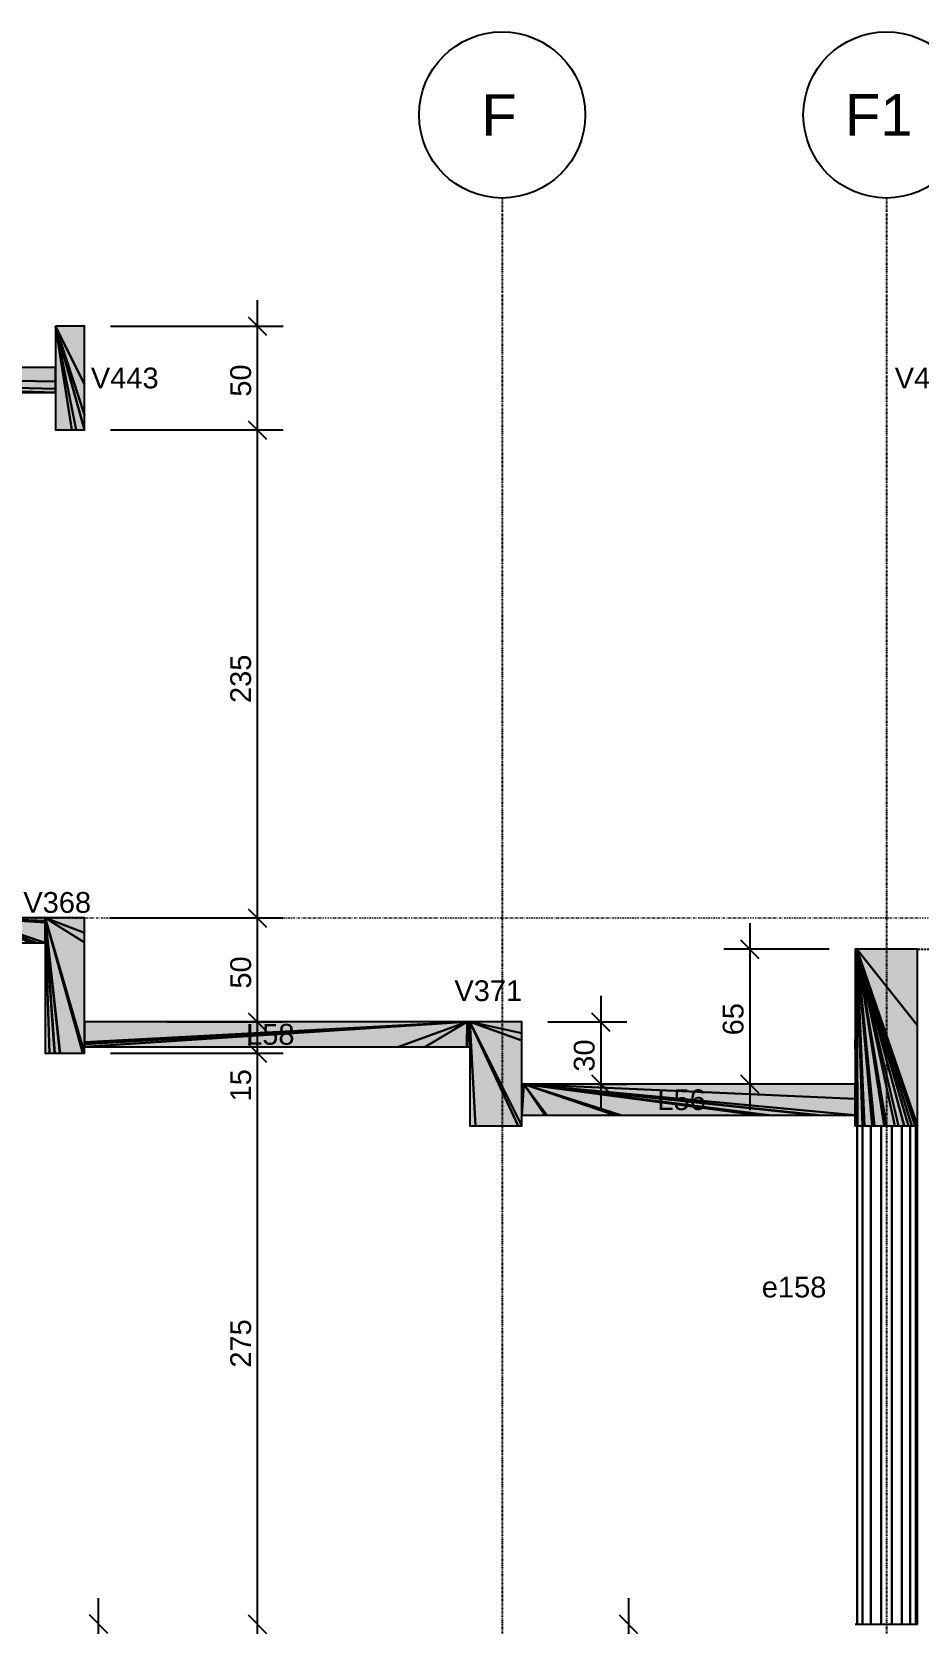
# Model space of a CAD drawing. Extents: x 37185 to 43130, y -8131 to -3926.
# Drawn here: x 41891 to 42175, y -5858 to -5347 of the extents above; entities that cross this region are included whole.
import ezdxf

# ---------------------------------------------------------------- set-up
doc = ezdxf.new("R2010")
doc.units = 0
doc.header["$MEASUREMENT"] = 0
for name, pattern in [('ESTILO_TQS_0001', [1, 0.7, -0.3]), ('ESTILO_TQS_0002', [0.4, 0.1, -0.3]), ('ESTILO_TQS_0004', [1.12, 0.5, -0.2, 0.01, -0.2, 0.01, -0.2])]:
    doc.linetypes.add(name, pattern=pattern)
for name, color, linetype in [('48', 4, 'CONTINUOUS'), ('50', 5, 'CONTINUOUS'), ('51', 5, 'CONTINUOUS'), ('52', 3, 'CONTINUOUS'), ('67', 7, 'CONTINUOUS'), ('68', 4, 'CONTINUOUS'), ('70', 160, 'CONTINUOUS'), ('74', 2, 'CONTINUOUS'), ('75', 9, 'CONTINUOUS'), ('96', 252, 'CONTINUOUS')]:
    doc.layers.add(name, color=color, linetype=linetype)
doc.styles.add('TQS_ARIAL', font='arial.ttf')

msp = doc.modelspace()

# ---------------------------------------------------------------- linework, layer by layer
at = {"layer": '48', "linetype": 'Continuous'}
for p, q in [((42155.47, -5641.33), (42155.47, -5641.32)), ((42155.47, -5641.32), (42155.47, -5641.33)), ((42155.47, -5685.93), (42155.47, -5644.09)), ((42155.47, -5644.09), (42155.47, -5685.93)), ((42155.47, -5857.7), (42155.47, -5697.7)), ((42155.47, -5697.7), (42155.47, -5857.7)), ((42157.2, -5857.7), (42157.2, -5697.7)), ((42157.2, -5697.7), (42157.2, -5857.7)), ((42159.86, -5857.7), (42159.86, -5697.7)), ((42159.86, -5697.7), (42159.86, -5857.7)), ((42163.13, -5857.7), (42163.13, -5697.7)), ((42163.13, -5697.7), (42163.13, -5857.7)), ((42166.6, -5857.7), (42166.6, -5697.7)), ((42166.6, -5697.7), (42166.6, -5857.7)), ((42169.86, -5857.7), (42169.86, -5697.7)), ((42169.86, -5697.7), (42169.86, -5857.7)), ((42172.52, -5857.7), (42172.52, -5697.7)), ((42172.52, -5697.7), (42172.52, -5857.7)), ((42174.26, -5857.7), (42174.26, -5697.7)), ((42174.26, -5697.7), (42174.26, -5857.7)), ((42174.86, -5857.7), (42174.86, -5697.7)), ((42154.86, -5857.7), (42155.47, -5857.7)), ((42155.47, -5857.7), (42157.2, -5857.7)), ((42157.2, -5857.7), (42159.86, -5857.7)), ((42159.86, -5857.7), (42163.13, -5857.7)), ((42163.13, -5857.7), (42166.6, -5857.7)), ((42166.6, -5857.7), (42169.86, -5857.7)), ((42169.86, -5857.7), (42172.52, -5857.7)), ((42172.52, -5857.7), (42174.26, -5857.7)), ((42174.26, -5857.7), (42174.86, -5857.7))]:
    msp.add_line(p, q, dxfattribs=at)
at = {"layer": '50', "linetype": 'Continuous'}
for centre in [(42041.53, -5373.25), (42164.86, -5373.25)]:
    msp.add_circle(centre, 26.67, dxfattribs=at)
at = {"layer": '52', "linetype": 'Continuous'}
for points in [[(41898.2, -5441.03), (41898.2, -5454.36)], [(41907.53, -5441.03), (41898.2, -5441.03)], [(41907.53, -5474.36), (41907.53, -5469.54), (41907.53, -5459.8), (41907.53, -5441.03)], [(41898.2, -5454.36), (41628.37, -5454.36), (41456.86, -5454.36)], [(41456.86, -5462.36), (41516.35, -5462.36), (41628.37, -5462.36), (41869.47, -5462.36), (41881.13, -5462.36), (41881.33, -5462.36), (41881.72, -5462.36), (41898.2, -5462.36)], [(41898.2, -5462.36), (41898.2, -5474.36)], [(41898.2, -5474.36), (41903.45, -5474.36), (41904.8, -5474.36), (41907.53, -5474.36)], [(41907.53, -5631.03), (41894.86, -5631.03), (41871.05, -5631.03), (41869.26, -5631.03), (41835.93, -5631.03), (41761.49, -5631.03), (41743.53, -5631.03), (41733.12, -5631.03), (41730.86, -5631.03)], [(41907.53, -5664.37), (41907.53, -5638.9), (41907.53, -5635.82), (41907.53, -5631.03)], [(41869.26, -5639.03), (41890.22, -5639.03), (41892.04, -5639.03), (41894.86, -5639.03)], [(41894.86, -5639.03), (41894.86, -5674.37)], [(42174.86, -5641.03), (42174.26, -5641.03), (42174.1, -5641.03), (42172.77, -5641.03), (42172.52, -5641.03), (42169.86, -5641.03), (42166.6, -5641.03), (42163.13, -5641.03), (42159.86, -5641.03), (42157.2, -5641.03), (42156.96, -5641.03), (42155.62, -5641.03), (42155.47, -5641.03), (42155.37, -5641.03), (42154.86, -5641.03)], [(42154.86, -5641.03), (42154.86, -5673.25), (42154.86, -5684.37)], [(42174.86, -5697.7), (42174.86, -5665.49), (42174.86, -5641.03)], [(42047.86, -5664.37), (42031.2, -5664.37), (42030.33, -5664.37), (41907.53, -5664.37)], [(42047.86, -5684.37), (42047.86, -5670.37), (42047.86, -5668.02), (42047.86, -5664.37)], [(41907.53, -5674.37), (41907.53, -5672.37)], [(41907.53, -5672.37), (42008.28, -5672.37), (42016.86, -5672.37), (42030.25, -5672.37), (42031.12, -5672.37), (42031.2, -5672.37)], [(42031.2, -5672.37), (42031.2, -5697.7)], [(41894.86, -5674.37), (41896.26, -5674.37), (41897.83, -5674.37), (41897.97, -5674.37), (41899.58, -5674.37), (41899.72, -5674.37), (41906.91, -5674.37), (41907.53, -5674.37)], [(42154.86, -5684.37), (42048.49, -5684.37), (42047.86, -5684.37)], [(42031.2, -5697.7), (42033.02, -5697.7), (42046.69, -5697.7), (42047.86, -5697.7)], [(42047.86, -5697.7), (42047.86, -5694.37)], [(42047.86, -5694.37), (42055.21, -5694.37), (42055.84, -5694.37), (42077.75, -5694.37), (42079.62, -5694.37), (42123.44, -5694.37), (42127.18, -5694.37), (42142.01, -5694.37), (42143.28, -5694.37), (42154.86, -5694.37)], [(42154.86, -5694.37), (42154.86, -5697.7)], [(42154.86, -5697.7), (42155.02, -5697.7), (42155.37, -5697.7), (42155.47, -5697.7), (42155.62, -5697.7), (42155.92, -5697.7), (42156.96, -5697.7), (42157.18, -5697.7), (42157.2, -5697.7), (42157.79, -5697.7), (42157.9, -5697.7), (42159.86, -5697.7), (42160.33, -5697.7), (42160.72, -5697.7), (42161.04, -5697.7), (42163.13, -5697.7), (42164.04, -5697.7), (42164.09, -5697.7), (42164.86, -5697.7), (42166.6, -5697.7), (42167.45, -5697.7), (42167.52, -5697.7), (42168.69, -5697.7), (42169.86, -5697.7), (42170.54, -5697.7), (42170.56, -5697.7), (42171.93, -5697.7), (42172.52, -5697.7), (42172.77, -5697.7), (42172.98, -5697.7), (42173.05, -5697.7), (42174.1, -5697.7), (42174.26, -5697.7), (42174.42, -5697.7), (42174.48, -5697.7), (42174.86, -5697.7)]]:
    msp.add_lwpolyline(points, dxfattribs=at)
at = {"layer": '67', "linetype": 'ESTILO_TQS_0002'}
msp.add_line((40371.27, -5631.03), (42550.03, -5631.03), dxfattribs=at)
at = {"layer": '68', "linetype": 'ESTILO_TQS_0001'}
msp.add_line((42174.86, -5641.03), (42196.2, -5641.03), dxfattribs=at)
at = {"layer": '70', "linetype": 'ESTILO_TQS_0004'}
for p, q in [((42041.53, -5399.92), (42041.53, -6361.7)), ((42164.86, -5399.92), (42164.86, -6361.7))]:
    msp.add_line(p, q, dxfattribs=at)
at = {"layer": '75', "linetype": 'Continuous'}
for p, q in [((41962.94, -5432.7), (41962.94, -5482.7)), ((41959.99, -5438.09), (41965.88, -5443.98)), ((41898.2, -5441.03), (41898.2, -5441.03)), ((41907.53, -5441.03), (41907.53, -5441.03)), ((41915.86, -5441.03), (41971.27, -5441.03)), ((41962.94, -5466.03), (41962.94, -5639.37)), ((41959.99, -5471.42), (41965.88, -5477.31)), ((41959.99, -5471.42), (41965.88, -5477.31)), ((41907.53, -5474.36), (41907.53, -5474.36)), ((41907.53, -5474.36), (41907.53, -5474.36)), ((41915.86, -5474.36), (41971.27, -5474.36)), ((41915.86, -5474.36), (41971.27, -5474.36)), ((41962.94, -5622.7), (41962.94, -5672.7)), ((41907.53, -5631.03), (41907.53, -5631.03)), ((41907.53, -5631.03), (41907.53, -5631.03)), ((41915.86, -5631.03), (41971.27, -5631.03)), ((41915.86, -5631.03), (41971.27, -5631.03)), ((41959.99, -5628.09), (41965.88, -5633.98)), ((41959.99, -5628.09), (41965.88, -5633.98)), ((42120.98, -5632.7), (42120.98, -5692.7)), ((42146.53, -5641.03), (42112.65, -5641.03)), ((42118.03, -5638.09), (42123.93, -5643.98)), ((42154.86, -5641.03), (42154.86, -5641.03)), ((41962.94, -5656.03), (41962.94, -5682.7)), ((42073.19, -5656.03), (42073.19, -5692.7)), ((41959.99, -5661.42), (41965.88, -5667.31)), ((41959.99, -5661.42), (41965.88, -5667.31)), ((42070.24, -5661.42), (42076.13, -5667.31)), ((41925.65, -5664.37), (41925.65, -5664.37)), ((41925.65, -5664.37), (41925.65, -5664.37)), ((41933.98, -5664.37), (41971.27, -5664.37)), ((41933.98, -5664.37), (41971.27, -5664.37)), ((41962.94, -5666.03), (41962.94, -5866.03)), ((42047.86, -5664.37), (42047.86, -5664.37)), ((42056.2, -5664.37), (42081.52, -5664.37)), ((41959.99, -5671.42), (41965.88, -5677.31)), ((41959.99, -5671.42), (41965.88, -5677.31)), ((41907.53, -5674.37), (41907.53, -5674.37)), ((41907.53, -5674.37), (41907.53, -5674.37)), ((41915.86, -5674.37), (41971.27, -5674.37)), ((41915.86, -5674.37), (41971.27, -5674.37)), ((42070.24, -5681.42), (42076.13, -5687.31)), ((42118.03, -5681.42), (42123.93, -5687.31)), ((42064.07, -5684.37), (42064.07, -5684.37)), ((42072.4, -5684.37), (42081.52, -5684.37)), ((42124.66, -5684.37), (42112.65, -5684.37)), ((42133, -5684.37), (42133, -5684.37)), ((41912.02, -5899.37), (41912.02, -5849.37)), ((42082.04, -5849.37), (42082.04, -5899.37)), ((41914.97, -5860.65), (41909.08, -5854.76)), ((41959.99, -5854.76), (41965.88, -5860.65)), ((42079.09, -5854.76), (42084.99, -5860.65))]:
    msp.add_line(p, q, dxfattribs=at)
at = {"layer": '96', "linetype": 'Continuous'}
for points in [[(41898.2, -5441.03), (41898.2, -5474.36), (41903.45, -5474.36), (41898.2, -5441.03)], [(41898.2, -5441.03), (41903.45, -5474.36), (41904.8, -5474.36), (41898.2, -5441.03)], [(41898.2, -5441.03), (41904.8, -5474.36), (41907.53, -5474.36), (41898.2, -5441.03)], [(41898.2, -5441.03), (41907.53, -5474.36), (41907.53, -5469.54), (41898.2, -5441.03)], [(41898.2, -5441.03), (41907.53, -5469.54), (41907.53, -5459.8), (41898.2, -5441.03)], [(41898.2, -5441.03), (41907.53, -5459.8), (41907.53, -5441.03), (41898.2, -5441.03)], [(41628.37, -5454.36), (41881.72, -5462.36), (41898.2, -5462.36), (41628.37, -5454.36)], [(41628.37, -5454.36), (41898.2, -5462.36), (41898.2, -5461.21), (41628.37, -5454.36)], [(41628.37, -5454.36), (41898.2, -5461.21), (41898.2, -5458.87), (41628.37, -5454.36)], [(41628.37, -5454.36), (41898.2, -5458.87), (41898.2, -5454.36), (41628.37, -5454.36)], [(41871.05, -5631.03), (41890.22, -5639.03), (41892.04, -5639.03), (41871.05, -5631.03)], [(41871.05, -5631.03), (41892.04, -5639.03), (41894.86, -5639.03), (41871.05, -5631.03)], [(41871.05, -5631.03), (41894.86, -5639.03), (41894.86, -5632.49), (41871.05, -5631.03)], [(41871.05, -5631.03), (41894.86, -5632.49), (41894.86, -5631.92), (41871.05, -5631.03)], [(41871.05, -5631.03), (41894.86, -5631.92), (41894.86, -5631.03), (41871.05, -5631.03)], [(41894.86, -5631.03), (41894.86, -5674.37), (41896.26, -5674.37), (41894.86, -5631.03)], [(41894.86, -5631.03), (41896.26, -5674.37), (41897.83, -5674.37), (41894.86, -5631.03)], [(41894.86, -5631.03), (41897.83, -5674.37), (41897.97, -5674.37), (41894.86, -5631.03)], [(41894.86, -5631.03), (41897.97, -5674.37), (41899.58, -5674.37), (41894.86, -5631.03)], [(41894.86, -5631.03), (41899.58, -5674.37), (41899.72, -5674.37), (41894.86, -5631.03)], [(41894.86, -5631.03), (41899.72, -5674.37), (41906.91, -5674.37), (41894.86, -5631.03)], [(41894.86, -5631.03), (41906.91, -5674.37), (41907.53, -5674.37), (41894.86, -5631.03)], [(41894.86, -5631.03), (41907.53, -5674.37), (41907.53, -5638.9), (41894.86, -5631.03)], [(41894.86, -5631.03), (41907.53, -5638.9), (41907.53, -5635.82), (41894.86, -5631.03)], [(41894.86, -5631.03), (41907.53, -5635.82), (41907.53, -5631.03), (41894.86, -5631.03)], [(42155.37, -5641.03), (42154.86, -5641.03), (42154.86, -5673.25), (42155.37, -5641.03)], [(42155.37, -5641.03), (42154.86, -5673.25), (42154.86, -5697.7), (42155.37, -5641.03)], [(42155.37, -5641.03), (42154.86, -5697.7), (42155.37, -5697.7), (42155.37, -5641.03)], [(42155.37, -5641.03), (42155.37, -5697.7), (42155.62, -5697.7), (42155.37, -5641.03)], [(42155.37, -5641.03), (42155.62, -5697.7), (42157.18, -5697.7), (42155.37, -5641.03)], [(42155.37, -5641.03), (42157.18, -5697.7), (42157.79, -5697.7), (42155.37, -5641.03)], [(42155.37, -5641.03), (42157.79, -5697.7), (42160.33, -5697.7), (42155.37, -5641.03)], [(42155.37, -5641.03), (42160.33, -5697.7), (42161.04, -5697.7), (42155.37, -5641.03)], [(42155.37, -5641.03), (42161.04, -5697.7), (42164.09, -5697.7), (42155.37, -5641.03)], [(42155.37, -5641.03), (42164.09, -5697.7), (42164.86, -5697.7), (42155.37, -5641.03)], [(42155.37, -5641.03), (42164.86, -5697.7), (42167.52, -5697.7), (42155.37, -5641.03)], [(42155.37, -5641.03), (42167.52, -5697.7), (42168.69, -5697.7), (42155.37, -5641.03)], [(42155.37, -5641.03), (42168.69, -5697.7), (42170.54, -5697.7), (42155.37, -5641.03)], [(42155.37, -5641.03), (42170.54, -5697.7), (42171.93, -5697.7), (42155.37, -5641.03)], [(42155.37, -5641.03), (42171.93, -5697.7), (42173.05, -5697.7), (42155.37, -5641.03)], [(42155.37, -5641.03), (42173.05, -5697.7), (42174.1, -5697.7), (42155.37, -5641.03)], [(42155.37, -5641.03), (42174.1, -5697.7), (42174.48, -5697.7), (42155.37, -5641.03)], [(42155.37, -5641.03), (42174.48, -5697.7), (42174.86, -5697.7), (42155.37, -5641.03)], [(42155.37, -5641.03), (42174.86, -5697.7), (42174.86, -5665.49), (42155.37, -5641.03)], [(42155.37, -5641.03), (42174.86, -5665.49), (42174.86, -5641.03), (42155.37, -5641.03)], [(42030.33, -5664.37), (41907.53, -5664.37), (41907.53, -5670.94), (42030.33, -5664.37)], [(42030.33, -5664.37), (41907.53, -5670.94), (41907.53, -5671.5), (42030.33, -5664.37)], [(42030.33, -5664.37), (41907.53, -5671.5), (41907.53, -5672.37), (42030.33, -5664.37)], [(42030.33, -5664.37), (41907.53, -5672.37), (42008.28, -5672.37), (42030.33, -5664.37)], [(42030.33, -5664.37), (42008.28, -5672.37), (42016.86, -5672.37), (42030.33, -5664.37)], [(42030.33, -5664.37), (42016.86, -5672.37), (42030.25, -5672.37), (42030.33, -5664.37)], [(42030.33, -5664.37), (42030.25, -5672.37), (42031.12, -5672.37), (42030.33, -5664.37)], [(42030.33, -5664.37), (42031.12, -5672.37), (42031.2, -5672.37), (42030.33, -5664.37)], [(42030.33, -5664.37), (42031.2, -5672.37), (42031.2, -5665.81), (42030.33, -5664.37)], [(42030.33, -5664.37), (42031.2, -5665.81), (42031.2, -5665.24), (42030.33, -5664.37)], [(42030.33, -5664.37), (42031.2, -5665.24), (42031.2, -5664.37), (42030.33, -5664.37)], [(42031.2, -5664.37), (42031.2, -5697.7), (42033.02, -5697.7), (42031.2, -5664.37)], [(42031.2, -5664.37), (42033.02, -5697.7), (42046.69, -5697.7), (42031.2, -5664.37)], [(42031.2, -5664.37), (42046.69, -5697.7), (42047.86, -5697.7), (42031.2, -5664.37)], [(42031.2, -5664.37), (42047.86, -5697.7), (42047.86, -5670.37), (42031.2, -5664.37)], [(42031.2, -5664.37), (42047.86, -5670.37), (42047.86, -5668.02), (42031.2, -5664.37)], [(42031.2, -5664.37), (42047.86, -5668.02), (42047.86, -5664.37), (42031.2, -5664.37)], [(42048.49, -5684.37), (42047.86, -5684.37), (42047.86, -5692.58), (42048.49, -5684.37)], [(42048.49, -5684.37), (42047.86, -5692.58), (42047.86, -5693.28), (42048.49, -5684.37)], [(42048.49, -5684.37), (42047.86, -5693.28), (42047.86, -5694.37), (42048.49, -5684.37)], [(42048.49, -5684.37), (42047.86, -5694.37), (42055.21, -5694.37), (42048.49, -5684.37)], [(42048.49, -5684.37), (42055.21, -5694.37), (42055.84, -5694.37), (42048.49, -5684.37)], [(42048.49, -5684.37), (42055.84, -5694.37), (42077.75, -5694.37), (42048.49, -5684.37)], [(42048.49, -5684.37), (42077.75, -5694.37), (42079.62, -5694.37), (42048.49, -5684.37)], [(42048.49, -5684.37), (42079.62, -5694.37), (42123.44, -5694.37), (42048.49, -5684.37)], [(42048.49, -5684.37), (42123.44, -5694.37), (42127.18, -5694.37), (42048.49, -5684.37)], [(42048.49, -5684.37), (42127.18, -5694.37), (42142.01, -5694.37), (42048.49, -5684.37)], [(42048.49, -5684.37), (42142.01, -5694.37), (42143.28, -5694.37), (42048.49, -5684.37)], [(42048.49, -5684.37), (42143.28, -5694.37), (42154.86, -5694.37), (42048.49, -5684.37)], [(42048.49, -5684.37), (42154.86, -5694.37), (42154.86, -5689.06), (42048.49, -5684.37)], [(42048.49, -5684.37), (42154.86, -5689.06), (42154.86, -5684.37), (42048.49, -5684.37)]]:
    msp.add_lwpolyline(points, dxfattribs=at)
for points in [[(41898.2, -5441.03), (41898.2, -5474.36), (41903.45, -5474.36)], [(41898.2, -5441.03), (41903.45, -5474.36), (41898.2, -5441.03)], [(41898.2, -5441.03), (41903.45, -5474.36), (41904.8, -5474.36)], [(41898.2, -5441.03), (41904.8, -5474.36), (41898.2, -5441.03)], [(41898.2, -5441.03), (41904.8, -5474.36), (41907.53, -5474.36)], [(41898.2, -5441.03), (41907.53, -5474.36), (41898.2, -5441.03)], [(41898.2, -5441.03), (41907.53, -5474.36), (41907.53, -5469.54)], [(41898.2, -5441.03), (41907.53, -5469.54), (41898.2, -5441.03)], [(41898.2, -5441.03), (41907.53, -5469.54), (41907.53, -5459.8)], [(41898.2, -5441.03), (41907.53, -5459.8), (41898.2, -5441.03)], [(41898.2, -5441.03), (41907.53, -5459.8), (41907.53, -5441.03)], [(41898.2, -5441.03), (41907.53, -5441.03), (41898.2, -5441.03)], [(41628.37, -5454.36), (41881.72, -5462.36), (41898.2, -5462.36)], [(41628.37, -5454.36), (41898.2, -5462.36), (41628.37, -5454.36)], [(41628.37, -5454.36), (41898.2, -5462.36), (41898.2, -5461.21)], [(41628.37, -5454.36), (41898.2, -5461.21), (41628.37, -5454.36)], [(41628.37, -5454.36), (41898.2, -5461.21), (41898.2, -5458.87)], [(41628.37, -5454.36), (41898.2, -5458.87), (41628.37, -5454.36)], [(41628.37, -5454.36), (41898.2, -5458.87), (41898.2, -5454.36)], [(41628.37, -5454.36), (41898.2, -5454.36), (41628.37, -5454.36)], [(41871.05, -5631.03), (41890.22, -5639.03), (41892.04, -5639.03)], [(41871.05, -5631.03), (41892.04, -5639.03), (41871.05, -5631.03)], [(41871.05, -5631.03), (41892.04, -5639.03), (41894.86, -5639.03)], [(41871.05, -5631.03), (41894.86, -5639.03), (41871.05, -5631.03)], [(41871.05, -5631.03), (41894.86, -5639.03), (41894.86, -5632.49)], [(41871.05, -5631.03), (41894.86, -5632.49), (41871.05, -5631.03)], [(41871.05, -5631.03), (41894.86, -5632.49), (41894.86, -5631.92)], [(41871.05, -5631.03), (41894.86, -5631.92), (41871.05, -5631.03)], [(41871.05, -5631.03), (41894.86, -5631.92), (41894.86, -5631.03)], [(41871.05, -5631.03), (41894.86, -5631.03), (41871.05, -5631.03)], [(41894.86, -5631.03), (41894.86, -5674.37), (41896.26, -5674.37)], [(41894.86, -5631.03), (41896.26, -5674.37), (41894.86, -5631.03)], [(41894.86, -5631.03), (41896.26, -5674.37), (41897.83, -5674.37)], [(41894.86, -5631.03), (41897.83, -5674.37), (41894.86, -5631.03)], [(41894.86, -5631.03), (41897.83, -5674.37), (41897.97, -5674.37)], [(41894.86, -5631.03), (41897.97, -5674.37), (41894.86, -5631.03)], [(41894.86, -5631.03), (41897.97, -5674.37), (41899.58, -5674.37)], [(41894.86, -5631.03), (41899.58, -5674.37), (41894.86, -5631.03)], [(41894.86, -5631.03), (41899.58, -5674.37), (41899.72, -5674.37)], [(41894.86, -5631.03), (41899.72, -5674.37), (41894.86, -5631.03)], [(41894.86, -5631.03), (41899.72, -5674.37), (41906.91, -5674.37)], [(41894.86, -5631.03), (41906.91, -5674.37), (41894.86, -5631.03)], [(41894.86, -5631.03), (41906.91, -5674.37), (41907.53, -5674.37)], [(41894.86, -5631.03), (41907.53, -5674.37), (41894.86, -5631.03)], [(41894.86, -5631.03), (41907.53, -5674.37), (41907.53, -5638.9)], [(41894.86, -5631.03), (41907.53, -5638.9), (41894.86, -5631.03)], [(41894.86, -5631.03), (41907.53, -5638.9), (41907.53, -5635.82)], [(41894.86, -5631.03), (41907.53, -5635.82), (41894.86, -5631.03)], [(41894.86, -5631.03), (41907.53, -5635.82), (41907.53, -5631.03)], [(41894.86, -5631.03), (41907.53, -5631.03), (41894.86, -5631.03)], [(42155.37, -5641.03), (42154.86, -5641.03), (42154.86, -5673.25)], [(42155.37, -5641.03), (42154.86, -5673.25), (42155.37, -5641.03)], [(42155.37, -5641.03), (42154.86, -5673.25), (42154.86, -5697.7)], [(42155.37, -5641.03), (42154.86, -5697.7), (42155.37, -5641.03)], [(42155.37, -5641.03), (42154.86, -5697.7), (42155.37, -5697.7)], [(42155.37, -5641.03), (42155.37, -5697.7), (42155.37, -5641.03)], [(42155.37, -5641.03), (42155.37, -5697.7), (42155.62, -5697.7)], [(42155.37, -5641.03), (42155.62, -5697.7), (42155.37, -5641.03)], [(42155.37, -5641.03), (42155.62, -5697.7), (42157.18, -5697.7)], [(42155.37, -5641.03), (42157.18, -5697.7), (42155.37, -5641.03)], [(42155.37, -5641.03), (42157.18, -5697.7), (42157.79, -5697.7)], [(42155.37, -5641.03), (42157.79, -5697.7), (42155.37, -5641.03)], [(42155.37, -5641.03), (42157.79, -5697.7), (42160.33, -5697.7)], [(42155.37, -5641.03), (42160.33, -5697.7), (42155.37, -5641.03)], [(42155.37, -5641.03), (42160.33, -5697.7), (42161.04, -5697.7)], [(42155.37, -5641.03), (42161.04, -5697.7), (42155.37, -5641.03)], [(42155.37, -5641.03), (42161.04, -5697.7), (42164.09, -5697.7)], [(42155.37, -5641.03), (42164.09, -5697.7), (42155.37, -5641.03)], [(42155.37, -5641.03), (42164.09, -5697.7), (42164.86, -5697.7)], [(42155.37, -5641.03), (42164.86, -5697.7), (42155.37, -5641.03)], [(42155.37, -5641.03), (42164.86, -5697.7), (42167.52, -5697.7)], [(42155.37, -5641.03), (42167.52, -5697.7), (42155.37, -5641.03)], [(42155.37, -5641.03), (42167.52, -5697.7), (42168.69, -5697.7)], [(42155.37, -5641.03), (42168.69, -5697.7), (42155.37, -5641.03)], [(42155.37, -5641.03), (42168.69, -5697.7), (42170.54, -5697.7)], [(42155.37, -5641.03), (42170.54, -5697.7), (42155.37, -5641.03)], [(42155.37, -5641.03), (42170.54, -5697.7), (42171.93, -5697.7)], [(42155.37, -5641.03), (42171.93, -5697.7), (42155.37, -5641.03)], [(42155.37, -5641.03), (42171.93, -5697.7), (42173.05, -5697.7)], [(42155.37, -5641.03), (42173.05, -5697.7), (42155.37, -5641.03)], [(42155.37, -5641.03), (42173.05, -5697.7), (42174.1, -5697.7)], [(42155.37, -5641.03), (42174.1, -5697.7), (42155.37, -5641.03)], [(42155.37, -5641.03), (42174.1, -5697.7), (42174.48, -5697.7)], [(42155.37, -5641.03), (42174.48, -5697.7), (42155.37, -5641.03)], [(42155.37, -5641.03), (42174.48, -5697.7), (42174.86, -5697.7)], [(42155.37, -5641.03), (42174.86, -5697.7), (42155.37, -5641.03)], [(42155.37, -5641.03), (42174.86, -5697.7), (42174.86, -5665.49)], [(42155.37, -5641.03), (42174.86, -5665.49), (42155.37, -5641.03)], [(42155.37, -5641.03), (42174.86, -5665.49), (42174.86, -5641.03)], [(42155.37, -5641.03), (42174.86, -5641.03), (42155.37, -5641.03)], [(42030.33, -5664.37), (41907.53, -5664.37), (41907.53, -5670.94)], [(42030.33, -5664.37), (41907.53, -5670.94), (42030.33, -5664.37)], [(42030.33, -5664.37), (41907.53, -5670.94), (41907.53, -5671.5)], [(42030.33, -5664.37), (41907.53, -5671.5), (42030.33, -5664.37)], [(42030.33, -5664.37), (41907.53, -5671.5), (41907.53, -5672.37)], [(42030.33, -5664.37), (41907.53, -5672.37), (42030.33, -5664.37)], [(42030.33, -5664.37), (41907.53, -5672.37), (42008.28, -5672.37)], [(42030.33, -5664.37), (42008.28, -5672.37), (42030.33, -5664.37)], [(42030.33, -5664.37), (42008.28, -5672.37), (42016.86, -5672.37)], [(42030.33, -5664.37), (42016.86, -5672.37), (42030.33, -5664.37)], [(42030.33, -5664.37), (42016.86, -5672.37), (42030.25, -5672.37)], [(42030.33, -5664.37), (42030.25, -5672.37), (42030.33, -5664.37)], [(42030.33, -5664.37), (42030.25, -5672.37), (42031.12, -5672.37)], [(42030.33, -5664.37), (42031.12, -5672.37), (42030.33, -5664.37)], [(42030.33, -5664.37), (42031.12, -5672.37), (42031.2, -5672.37)], [(42030.33, -5664.37), (42031.2, -5672.37), (42030.33, -5664.37)], [(42030.33, -5664.37), (42031.2, -5672.37), (42031.2, -5665.81)], [(42030.33, -5664.37), (42031.2, -5665.81), (42030.33, -5664.37)], [(42030.33, -5664.37), (42031.2, -5665.81), (42031.2, -5665.24)], [(42030.33, -5664.37), (42031.2, -5665.24), (42030.33, -5664.37)], [(42030.33, -5664.37), (42031.2, -5665.24), (42031.2, -5664.37)], [(42030.33, -5664.37), (42031.2, -5664.37), (42030.33, -5664.37)], [(42031.2, -5664.37), (42031.2, -5697.7), (42033.02, -5697.7)], [(42031.2, -5664.37), (42033.02, -5697.7), (42031.2, -5664.37)], [(42031.2, -5664.37), (42033.02, -5697.7), (42046.69, -5697.7)], [(42031.2, -5664.37), (42046.69, -5697.7), (42031.2, -5664.37)], [(42031.2, -5664.37), (42046.69, -5697.7), (42047.86, -5697.7)], [(42031.2, -5664.37), (42047.86, -5697.7), (42031.2, -5664.37)], [(42031.2, -5664.37), (42047.86, -5697.7), (42047.86, -5670.37)], [(42031.2, -5664.37), (42047.86, -5670.37), (42031.2, -5664.37)], [(42031.2, -5664.37), (42047.86, -5670.37), (42047.86, -5668.02)], [(42031.2, -5664.37), (42047.86, -5668.02), (42031.2, -5664.37)], [(42031.2, -5664.37), (42047.86, -5668.02), (42047.86, -5664.37)], [(42031.2, -5664.37), (42047.86, -5664.37), (42031.2, -5664.37)], [(42048.49, -5684.37), (42047.86, -5684.37), (42047.86, -5692.58)], [(42048.49, -5684.37), (42047.86, -5692.58), (42048.49, -5684.37)], [(42048.49, -5684.37), (42047.86, -5692.58), (42047.86, -5693.28)], [(42048.49, -5684.37), (42047.86, -5693.28), (42048.49, -5684.37)], [(42048.49, -5684.37), (42047.86, -5693.28), (42047.86, -5694.37)], [(42048.49, -5684.37), (42047.86, -5694.37), (42048.49, -5684.37)], [(42048.49, -5684.37), (42047.86, -5694.37), (42055.21, -5694.37)], [(42048.49, -5684.37), (42055.21, -5694.37), (42048.49, -5684.37)], [(42048.49, -5684.37), (42055.21, -5694.37), (42055.84, -5694.37)], [(42048.49, -5684.37), (42055.84, -5694.37), (42048.49, -5684.37)], [(42048.49, -5684.37), (42055.84, -5694.37), (42077.75, -5694.37)], [(42048.49, -5684.37), (42077.75, -5694.37), (42048.49, -5684.37)], [(42048.49, -5684.37), (42077.75, -5694.37), (42079.62, -5694.37)], [(42048.49, -5684.37), (42079.62, -5694.37), (42048.49, -5684.37)], [(42048.49, -5684.37), (42079.62, -5694.37), (42123.44, -5694.37)], [(42048.49, -5684.37), (42123.44, -5694.37), (42048.49, -5684.37)], [(42048.49, -5684.37), (42123.44, -5694.37), (42127.18, -5694.37)], [(42048.49, -5684.37), (42127.18, -5694.37), (42048.49, -5684.37)], [(42048.49, -5684.37), (42127.18, -5694.37), (42142.01, -5694.37)], [(42048.49, -5684.37), (42142.01, -5694.37), (42048.49, -5684.37)], [(42048.49, -5684.37), (42142.01, -5694.37), (42143.28, -5694.37)], [(42048.49, -5684.37), (42143.28, -5694.37), (42048.49, -5684.37)], [(42048.49, -5684.37), (42143.28, -5694.37), (42154.86, -5694.37)], [(42048.49, -5684.37), (42154.86, -5694.37), (42048.49, -5684.37)], [(42048.49, -5684.37), (42154.86, -5694.37), (42154.86, -5689.06)], [(42048.49, -5684.37), (42154.86, -5689.06), (42048.49, -5684.37)], [(42048.49, -5684.37), (42154.86, -5689.06), (42154.86, -5684.37)], [(42048.49, -5684.37), (42154.86, -5684.37), (42048.49, -5684.37)]]:
    msp.add_solid(points, dxfattribs=at)

# ---------------------------------------------------------------- texts
at = {"layer": '51', "linetype": 'Continuous', "style": 'TQS_ARIAL'}
for s, height, p in [('F', 13.33, (42034.86, -5379.92)), ('F1', 13.333, (42151.53, -5379.92))]:
    msp.add_text(s, height=height, dxfattribs=at).set_placement(p)
at = {"layer": '74', "linetype": 'Continuous', "style": 'TQS_ARIAL'}
for s, p in [('V443', (41909.53, -5461.03)), ('V444', (42167.53, -5461.03)), ('V368', (41887.86, -5629.37)), ('V371', (42026.2, -5657.7)), ('L58', (41959.36, -5671.7)), ('L56', (42091.36, -5692.7)), ('e158', (42124.86, -5752.84))]:
    msp.add_text(s, height=6.667, dxfattribs=at).set_placement(p)
at = {"layer": '75', "linetype": 'Continuous', "style": 'TQS_ARIAL'}
for s, p in [('50', (41960.94, -5463.7)), ('235', (41960.94, -5562.03)), ('50', (41960.94, -5653.7)), ('65', (42118.98, -5668.7)), ('30', (42071.19, -5680.37)), ('15', (41960.94, -5689.92)), ('275', (41960.94, -5775.37))]:
    msp.add_text(s, height=6.667, rotation=90, dxfattribs=at).set_placement(p)

doc.saveas('drawing.dxf')
